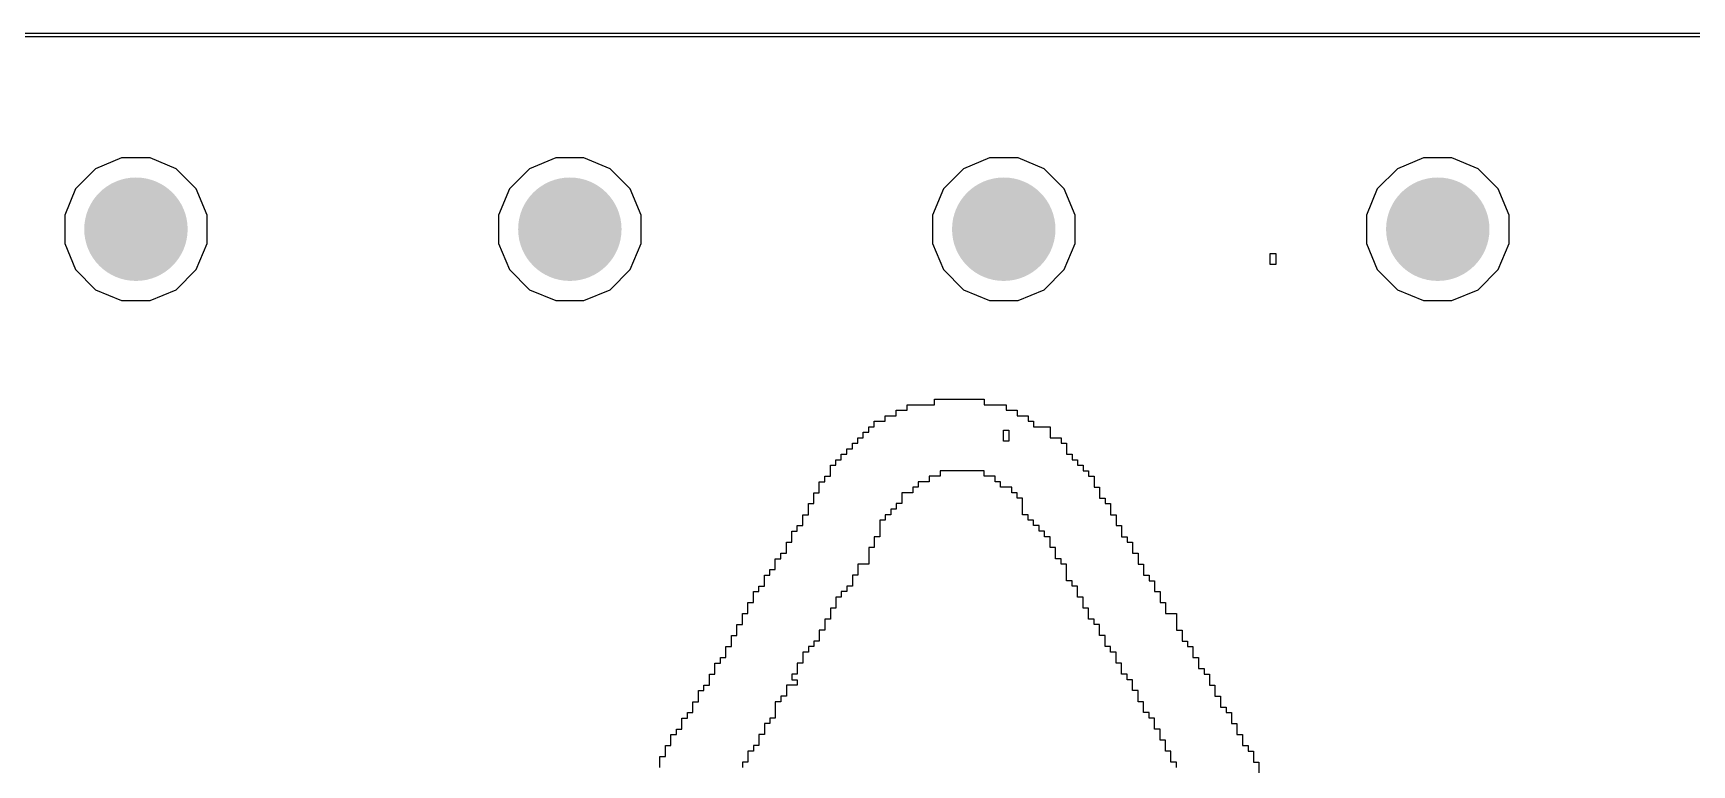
# Model space of a CAD drawing. Header units: millimetres. Extents: x -9 to 259, y -9 to 194.
# Drawn here: x 177.21 to 190.1, y 188.09 to 193.78 of the extents above; entities that cross this region are included whole.
import ezdxf

# ---------------------------------------------------------------- set-up
doc = ezdxf.new("R2010")
doc.units = ezdxf.units.MM
for name, color, linetype in [('BottomLayer', 5, 'Continuous'), ('BottomSolder', 6, 'Continuous'), ('TopLayer', 1, 'Continuous'), ('TopOverlay', 2, 'Continuous'), ('TopSolder', 216, 'Continuous'), ('ViaHoleLayer', 16, 'Continuous')]:
    doc.layers.add(name, color=color, linetype=linetype)

msp = doc.modelspace()

# ---------------------------------------------------------------- hatches: boundary and pattern name
at = {"layer": 'BottomLayer'}
h = msp.add_hatch(color=5, dxfattribs=at)
edge = h.paths.add_edge_path()
edge.add_arc((178.007, 192.253), 0.3, 0, 360)
h = msp.add_hatch(color=5, dxfattribs=at)
edge = h.paths.add_edge_path()
edge.add_arc((181.38, 192.253), 0.3, 0, 360)
h = msp.add_hatch(color=5, dxfattribs=at)
edge = h.paths.add_edge_path()
edge.add_arc((184.753, 192.253), 0.3, 0, 360)
h = msp.add_hatch(color=5, dxfattribs=at)
edge = h.paths.add_edge_path()
edge.add_arc((188.127, 192.253), 0.3, 0, 360)
at = {"layer": 'BottomSolder'}
h = msp.add_hatch(color=6, dxfattribs=at)
edge = h.paths.add_edge_path()
edge.add_arc((178.007, 192.253), 0.402, 0, 360)
h = msp.add_hatch(color=6, dxfattribs=at)
edge = h.paths.add_edge_path()
edge.add_arc((181.38, 192.253), 0.402, 0, 360)
h = msp.add_hatch(color=6, dxfattribs=at)
edge = h.paths.add_edge_path()
edge.add_arc((184.753, 192.253), 0.402, 0, 360)
h = msp.add_hatch(color=6, dxfattribs=at)
edge = h.paths.add_edge_path()
edge.add_arc((188.127, 192.253), 0.402, 0, 360)
at = {"layer": 'TopLayer'}
h = msp.add_hatch(color=1, dxfattribs=at)
edge = h.paths.add_edge_path()
edge.add_arc((178.007, 192.253), 0.3, 0, 360)
h = msp.add_hatch(color=1, dxfattribs=at)
edge = h.paths.add_edge_path()
edge.add_arc((181.38, 192.253), 0.3, 0, 360)
h = msp.add_hatch(color=1, dxfattribs=at)
edge = h.paths.add_edge_path()
edge.add_arc((184.753, 192.253), 0.3, 0, 360)
h = msp.add_hatch(color=1, dxfattribs=at)
edge = h.paths.add_edge_path()
edge.add_arc((188.127, 192.253), 0.3, 0, 360)
at = {"layer": 'TopSolder'}
h = msp.add_hatch(color=216, dxfattribs=at)
edge = h.paths.add_edge_path()
edge.add_arc((178.007, 192.253), 0.402, 0, 360)
h = msp.add_hatch(color=216, dxfattribs=at)
edge = h.paths.add_edge_path()
edge.add_arc((181.38, 192.253), 0.402, 0, 360)
h = msp.add_hatch(color=216, dxfattribs=at)
edge = h.paths.add_edge_path()
edge.add_arc((184.753, 192.253), 0.402, 0, 360)
h = msp.add_hatch(color=216, dxfattribs=at)
edge = h.paths.add_edge_path()
edge.add_arc((188.127, 192.253), 0.402, 0, 360)
at = {"layer": 'ViaHoleLayer'}
h = msp.add_hatch(color=16, dxfattribs=at)
edge = h.paths.add_edge_path()
edge.add_arc((178.007, 192.253), 0.15, 0, 360)
h = msp.add_hatch(color=16, dxfattribs=at)
edge = h.paths.add_edge_path()
edge.add_arc((181.38, 192.253), 0.15, 0, 360)
h = msp.add_hatch(color=16, dxfattribs=at)
edge = h.paths.add_edge_path()
edge.add_arc((184.753, 192.253), 0.15, 0, 360)
h = msp.add_hatch(color=16, dxfattribs=at)
edge = h.paths.add_edge_path()
edge.add_arc((188.127, 192.253), 0.15, 0, 360)

# ---------------------------------------------------------------- linework, layer by layer
at = {"layer": 'BottomLayer'}
msp.add_line((-9.271, 193.777), (258.369, 193.777), dxfattribs=at)
at = {"layer": 'TopLayer'}
for p, q in [((-9.271, 193.751), (258.369, 193.751)), ((177.896, 192.807), (177.693, 192.722)), ((178.117, 192.807), (177.896, 192.807)), ((178.32, 192.722), (178.117, 192.807)), ((181.27, 192.807), (181.066, 192.722)), ((181.49, 192.807), (181.27, 192.807)), ((181.694, 192.722), (181.49, 192.807)), ((184.643, 192.807), (184.44, 192.722)), ((184.864, 192.807), (184.643, 192.807)), ((185.067, 192.722), (184.864, 192.807)), ((188.017, 192.807), (187.813, 192.722)), ((188.237, 192.807), (188.017, 192.807)), ((188.441, 192.722), (188.237, 192.807)), ((177.693, 192.722), (177.537, 192.566)), ((178.476, 192.566), (178.32, 192.722)), ((181.066, 192.722), (180.91, 192.566)), ((181.85, 192.566), (181.694, 192.722)), ((184.44, 192.722), (184.284, 192.566)), ((185.223, 192.566), (185.067, 192.722)), ((187.813, 192.722), (187.657, 192.566)), ((188.596, 192.566), (188.441, 192.722)), ((177.537, 192.566), (177.453, 192.363)), ((178.561, 192.363), (178.476, 192.566)), ((180.91, 192.566), (180.826, 192.363)), ((181.934, 192.363), (181.85, 192.566)), ((184.284, 192.566), (184.199, 192.363)), ((185.307, 192.363), (185.223, 192.566)), ((187.657, 192.566), (187.573, 192.363)), ((188.681, 192.363), (188.596, 192.566)), ((177.453, 192.363), (177.453, 192.142)), ((178.561, 192.142), (178.561, 192.363)), ((180.826, 192.363), (180.826, 192.142)), ((181.934, 192.142), (181.934, 192.363)), ((184.199, 192.363), (184.199, 192.142)), ((185.307, 192.142), (185.307, 192.363)), ((187.573, 192.363), (187.573, 192.142)), ((188.681, 192.142), (188.681, 192.363)), ((177.453, 192.142), (177.537, 191.939)), ((178.476, 191.939), (178.561, 192.142)), ((180.826, 192.142), (180.91, 191.939)), ((181.85, 191.939), (181.934, 192.142)), ((184.199, 192.142), (184.284, 191.939)), ((185.223, 191.939), (185.307, 192.142)), ((187.573, 192.142), (187.657, 191.939)), ((188.596, 191.939), (188.681, 192.142)), ((177.537, 191.939), (177.693, 191.783)), ((178.32, 191.783), (178.476, 191.939)), ((180.91, 191.939), (181.066, 191.783)), ((181.694, 191.783), (181.85, 191.939)), ((184.284, 191.939), (184.44, 191.783)), ((185.067, 191.783), (185.223, 191.939)), ((187.657, 191.939), (187.813, 191.783)), ((188.441, 191.783), (188.596, 191.939)), ((177.693, 191.783), (177.896, 191.699)), ((178.117, 191.699), (178.32, 191.783)), ((181.066, 191.783), (181.27, 191.699)), ((181.49, 191.699), (181.694, 191.783)), ((184.44, 191.783), (184.643, 191.699)), ((184.864, 191.699), (185.067, 191.783)), ((187.813, 191.783), (188.017, 191.699)), ((188.237, 191.699), (188.441, 191.783)), ((177.896, 191.699), (178.117, 191.699)), ((181.27, 191.699), (181.49, 191.699)), ((184.643, 191.699), (184.864, 191.699)), ((188.017, 191.699), (188.237, 191.699))]:
    msp.add_line(p, q, dxfattribs=at)
at = {"layer": 'TopOverlay'}
for p, q in [((186.825, 191.979), (186.825, 192.064)), ((186.825, 192.064), (186.868, 192.064)), ((186.868, 192.064), (186.868, 192.021)), ((186.868, 192.021), (186.868, 191.979)), ((186.868, 191.979), (186.825, 191.979)), ((183.917, 190.803), (183.917, 190.846)), ((183.917, 190.846), (184.003, 190.846)), ((184.003, 190.846), (184.003, 190.889)), ((184.003, 190.889), (184.216, 190.889)), ((184.216, 190.889), (184.216, 190.931)), ((184.216, 190.931), (184.601, 190.931)), ((184.601, 190.931), (184.601, 190.889)), ((184.601, 190.889), (184.772, 190.889)), ((184.772, 190.889), (184.772, 190.846)), ((184.772, 190.846), (184.857, 190.846)), ((184.857, 190.846), (184.857, 190.803)), ((183.704, 190.675), (183.704, 190.718)), ((183.704, 190.718), (183.746, 190.718)), ((183.746, 190.718), (183.746, 190.76)), ((183.746, 190.76), (183.832, 190.76)), ((183.832, 190.76), (183.832, 190.803)), ((183.832, 190.803), (183.917, 190.803)), ((184.857, 190.803), (184.943, 190.803)), ((184.943, 190.803), (184.943, 190.76)), ((184.943, 190.76), (184.985, 190.76)), ((184.985, 190.76), (184.985, 190.718)), ((184.985, 190.718), (185.114, 190.718)), ((185.114, 190.718), (185.114, 190.632)), ((183.576, 190.547), (183.576, 190.589)), ((183.576, 190.589), (183.618, 190.589)), ((183.618, 190.589), (183.618, 190.632)), ((183.618, 190.632), (183.661, 190.632)), ((183.661, 190.632), (183.661, 190.675)), ((183.661, 190.675), (183.704, 190.675)), ((184.75, 190.606), (184.75, 190.691)), ((184.75, 190.691), (184.792, 190.691)), ((184.792, 190.606), (184.75, 190.606)), ((184.792, 190.691), (184.792, 190.649)), ((184.792, 190.649), (184.792, 190.606)), ((185.114, 190.632), (185.199, 190.632)), ((185.199, 190.632), (185.199, 190.589)), ((185.199, 190.589), (185.242, 190.589)), ((185.242, 190.589), (185.242, 190.504)), ((183.447, 190.419), (183.447, 190.461)), ((183.447, 190.461), (183.49, 190.461)), ((183.49, 190.461), (183.49, 190.504)), ((183.49, 190.504), (183.533, 190.504)), ((183.533, 190.504), (183.533, 190.547)), ((183.533, 190.547), (183.576, 190.547)), ((185.242, 190.504), (185.284, 190.504)), ((185.284, 190.504), (185.284, 190.461)), ((185.284, 190.461), (185.327, 190.461)), ((185.327, 190.461), (185.327, 190.419)), ((183.362, 190.29), (183.362, 190.333)), ((183.362, 190.333), (183.405, 190.333)), ((183.405, 190.333), (183.405, 190.419)), ((183.405, 190.419), (183.447, 190.419)), ((184.259, 190.333), (184.174, 190.333)), ((184.174, 190.333), (184.174, 190.29)), ((184.601, 190.376), (184.259, 190.376)), ((184.259, 190.376), (184.259, 190.333)), ((184.601, 190.333), (184.601, 190.376)), ((184.686, 190.333), (184.601, 190.333)), ((184.686, 190.29), (184.686, 190.333)), ((185.327, 190.419), (185.37, 190.419)), ((185.37, 190.419), (185.37, 190.376)), ((185.37, 190.376), (185.413, 190.376)), ((185.413, 190.376), (185.413, 190.333)), ((185.413, 190.333), (185.455, 190.333)), ((185.455, 190.333), (185.455, 190.248)), ((183.277, 190.12), (183.277, 190.205)), ((183.277, 190.205), (183.319, 190.205)), ((183.319, 190.205), (183.319, 190.29)), ((183.319, 190.29), (183.362, 190.29)), ((184.046, 190.205), (183.96, 190.205)), ((183.96, 190.205), (183.96, 190.12)), ((184.088, 190.248), (184.046, 190.248)), ((184.046, 190.248), (184.046, 190.205)), ((184.174, 190.29), (184.088, 190.29)), ((184.088, 190.29), (184.088, 190.248)), ((184.729, 190.29), (184.686, 190.29)), ((184.729, 190.248), (184.729, 190.29)), ((184.815, 190.248), (184.729, 190.248)), ((184.815, 190.205), (184.815, 190.248)), ((184.857, 190.205), (184.815, 190.205)), ((184.857, 190.162), (184.857, 190.205)), ((185.455, 190.248), (185.498, 190.248)), ((185.498, 190.248), (185.498, 190.162)), ((183.234, 190.034), (183.234, 190.12)), ((183.234, 190.12), (183.277, 190.12)), ((183.917, 190.077), (183.875, 190.077)), ((183.875, 190.077), (183.875, 190.034)), ((183.96, 190.12), (183.917, 190.12)), ((183.917, 190.12), (183.917, 190.077)), ((184.9, 190.162), (184.857, 190.162)), ((184.9, 190.034), (184.9, 190.162)), ((185.498, 190.162), (185.541, 190.162)), ((185.541, 190.162), (185.541, 190.12)), ((185.541, 190.12), (185.584, 190.12)), ((185.584, 190.12), (185.584, 190.034)), ((183.148, 189.906), (183.148, 189.949)), ((183.148, 189.949), (183.191, 189.949)), ((183.191, 189.949), (183.191, 190.034)), ((183.191, 190.034), (183.234, 190.034)), ((183.832, 189.991), (183.789, 189.991)), ((183.789, 189.991), (183.789, 189.863)), ((183.875, 190.034), (183.832, 190.034)), ((183.832, 190.034), (183.832, 189.991)), ((184.943, 190.034), (184.9, 190.034)), ((184.943, 189.991), (184.943, 190.034)), ((184.985, 189.991), (184.943, 189.991)), ((184.985, 189.949), (184.985, 189.991)), ((185.028, 189.949), (184.985, 189.949)), ((185.028, 189.906), (185.028, 189.949)), ((185.584, 190.034), (185.626, 190.034)), ((185.626, 190.034), (185.626, 189.949)), ((185.626, 189.949), (185.669, 189.949)), ((185.669, 189.949), (185.669, 189.863)), ((183.063, 189.735), (183.063, 189.82)), ((183.063, 189.82), (183.106, 189.82)), ((183.106, 189.82), (183.106, 189.906)), ((183.106, 189.906), (183.148, 189.906)), ((183.789, 189.863), (183.746, 189.863)), ((183.746, 189.863), (183.746, 189.778)), ((185.071, 189.906), (185.028, 189.906)), ((185.071, 189.863), (185.071, 189.906)), ((185.114, 189.863), (185.071, 189.863)), ((185.114, 189.778), (185.114, 189.863)), ((185.669, 189.863), (185.712, 189.863)), ((185.712, 189.863), (185.712, 189.82)), ((185.712, 189.82), (185.754, 189.82)), ((185.754, 189.82), (185.754, 189.735)), ((182.977, 189.607), (182.977, 189.692)), ((182.977, 189.692), (183.02, 189.692)), ((183.02, 189.692), (183.02, 189.735)), ((183.02, 189.735), (183.063, 189.735)), ((183.746, 189.778), (183.704, 189.778)), ((183.704, 189.778), (183.704, 189.65)), ((185.156, 189.778), (185.114, 189.778)), ((185.156, 189.692), (185.156, 189.778)), ((185.199, 189.692), (185.156, 189.692)), ((185.199, 189.65), (185.199, 189.692)), ((185.754, 189.735), (185.797, 189.735)), ((185.797, 189.735), (185.797, 189.65)), ((182.892, 189.479), (182.892, 189.564)), ((182.892, 189.564), (182.935, 189.564)), ((182.935, 189.564), (182.935, 189.607)), ((182.935, 189.607), (182.977, 189.607)), ((183.618, 189.564), (183.576, 189.564)), ((183.576, 189.564), (183.576, 189.479)), ((183.704, 189.65), (183.618, 189.65)), ((183.618, 189.65), (183.618, 189.564)), ((185.242, 189.65), (185.199, 189.65)), ((185.242, 189.521), (185.242, 189.65)), ((185.797, 189.65), (185.84, 189.65)), ((185.84, 189.65), (185.84, 189.564)), ((185.84, 189.564), (185.883, 189.564)), ((185.883, 189.564), (185.883, 189.521)), ((182.807, 189.351), (182.807, 189.436)), ((182.807, 189.436), (182.849, 189.436)), ((182.849, 189.436), (182.849, 189.479)), ((182.849, 189.479), (182.892, 189.479)), ((183.533, 189.436), (183.49, 189.436)), ((183.49, 189.436), (183.49, 189.393)), ((183.576, 189.479), (183.533, 189.479)), ((183.533, 189.479), (183.533, 189.436)), ((185.284, 189.521), (185.242, 189.521)), ((185.284, 189.479), (185.284, 189.521)), ((185.327, 189.479), (185.284, 189.479)), ((185.327, 189.393), (185.327, 189.479)), ((185.883, 189.521), (185.925, 189.521)), ((185.925, 189.521), (185.925, 189.436)), ((185.925, 189.436), (185.968, 189.436)), ((185.968, 189.436), (185.968, 189.351)), ((182.764, 189.265), (182.764, 189.351)), ((182.764, 189.351), (182.807, 189.351)), ((183.447, 189.308), (183.405, 189.308)), ((183.405, 189.308), (183.405, 189.222)), ((183.49, 189.393), (183.447, 189.393)), ((183.447, 189.393), (183.447, 189.308)), ((185.37, 189.393), (185.327, 189.393)), ((185.37, 189.308), (185.37, 189.393)), ((185.413, 189.308), (185.37, 189.308)), ((185.413, 189.222), (185.413, 189.308)), ((185.968, 189.351), (186.011, 189.351)), ((186.011, 189.351), (186.011, 189.265)), ((182.678, 189.094), (182.678, 189.18)), ((182.678, 189.18), (182.721, 189.18)), ((182.721, 189.18), (182.721, 189.265)), ((182.721, 189.265), (182.764, 189.265)), ((183.405, 189.222), (183.362, 189.222)), ((183.362, 189.222), (183.362, 189.137)), ((185.455, 189.222), (185.413, 189.222)), ((185.455, 189.18), (185.455, 189.222)), ((185.498, 189.18), (185.455, 189.18)), ((185.498, 189.094), (185.498, 189.18)), ((186.011, 189.265), (186.096, 189.265)), ((186.096, 189.265), (186.096, 189.137)), ((182.636, 189.009), (182.636, 189.094)), ((182.636, 189.094), (182.678, 189.094)), ((183.319, 189.051), (183.277, 189.051)), ((183.277, 189.051), (183.277, 189.009)), ((183.362, 189.137), (183.319, 189.137)), ((183.319, 189.137), (183.319, 189.051)), ((185.541, 189.094), (185.498, 189.094)), ((185.541, 189.009), (185.541, 189.094)), ((186.096, 189.137), (186.139, 189.137)), ((186.139, 189.137), (186.139, 189.051)), ((186.139, 189.051), (186.182, 189.051)), ((186.182, 189.051), (186.182, 189.009)), ((182.55, 188.881), (182.55, 188.923)), ((182.55, 188.923), (182.593, 188.923)), ((182.593, 188.923), (182.593, 189.009)), ((182.593, 189.009), (182.636, 189.009)), ((183.234, 188.966), (183.191, 188.966)), ((183.191, 188.966), (183.191, 188.881)), ((183.277, 189.009), (183.234, 189.009)), ((183.234, 189.009), (183.234, 188.966)), ((185.584, 189.009), (185.541, 189.009)), ((185.584, 188.966), (185.584, 189.009)), ((185.626, 188.966), (185.584, 188.966)), ((185.626, 188.881), (185.626, 188.966)), ((186.182, 189.009), (186.224, 189.009)), ((186.224, 189.009), (186.224, 188.923)), ((186.224, 188.923), (186.267, 188.923)), ((186.267, 188.923), (186.267, 188.838)), ((182.465, 188.71), (182.465, 188.795)), ((182.465, 188.795), (182.507, 188.795)), ((182.507, 188.795), (182.507, 188.881)), ((182.507, 188.881), (182.55, 188.881)), ((183.148, 188.795), (183.106, 188.795)), ((183.106, 188.795), (183.106, 188.752)), ((183.191, 188.881), (183.148, 188.881)), ((183.148, 188.881), (183.148, 188.795)), ((185.669, 188.881), (185.626, 188.881)), ((185.669, 188.795), (185.669, 188.881)), ((185.712, 188.795), (185.669, 188.795)), ((185.712, 188.752), (185.712, 188.795)), ((186.267, 188.838), (186.31, 188.838)), ((186.31, 188.838), (186.31, 188.795)), ((186.31, 188.795), (186.353, 188.795)), ((186.353, 188.795), (186.353, 188.71)), ((182.379, 188.581), (182.379, 188.667)), ((182.379, 188.667), (182.422, 188.667)), ((182.422, 188.667), (182.422, 188.71)), ((182.422, 188.71), (182.465, 188.71)), ((183.148, 188.71), (183.063, 188.71)), ((183.063, 188.71), (183.063, 188.624)), ((183.106, 188.752), (183.148, 188.752)), ((183.148, 188.752), (183.148, 188.71)), ((185.754, 188.752), (185.712, 188.752)), ((185.754, 188.667), (185.754, 188.752)), ((185.797, 188.667), (185.754, 188.667)), ((185.797, 188.581), (185.797, 188.667)), ((186.353, 188.71), (186.395, 188.71)), ((186.395, 188.71), (186.395, 188.624)), ((182.337, 188.496), (182.337, 188.581)), ((182.337, 188.581), (182.379, 188.581)), ((183.02, 188.581), (182.977, 188.581)), ((182.977, 188.581), (182.977, 188.453)), ((183.063, 188.624), (183.02, 188.624)), ((183.02, 188.624), (183.02, 188.581)), ((185.84, 188.581), (185.797, 188.581)), ((185.84, 188.496), (185.84, 188.581)), ((186.395, 188.624), (186.438, 188.624)), ((186.438, 188.624), (186.438, 188.539)), ((186.438, 188.539), (186.481, 188.539)), ((186.481, 188.539), (186.481, 188.496)), ((182.251, 188.368), (182.251, 188.453)), ((182.251, 188.453), (182.294, 188.453)), ((182.294, 188.453), (182.294, 188.496)), ((182.294, 188.496), (182.337, 188.496)), ((182.935, 188.411), (182.892, 188.411)), ((182.892, 188.411), (182.892, 188.325)), ((182.977, 188.453), (182.935, 188.453)), ((182.935, 188.453), (182.935, 188.411)), ((185.883, 188.496), (185.84, 188.496)), ((185.883, 188.453), (185.883, 188.496)), ((185.925, 188.453), (185.883, 188.453)), ((185.925, 188.368), (185.925, 188.453)), ((186.481, 188.496), (186.523, 188.496)), ((186.523, 188.496), (186.523, 188.411)), ((186.523, 188.411), (186.566, 188.411)), ((186.566, 188.411), (186.566, 188.325)), ((182.166, 188.24), (182.166, 188.325)), ((182.166, 188.325), (182.208, 188.325)), ((182.208, 188.325), (182.208, 188.368)), ((182.208, 188.368), (182.251, 188.368)), ((182.892, 188.325), (182.849, 188.325)), ((182.849, 188.325), (182.849, 188.24)), ((185.968, 188.368), (185.925, 188.368)), ((185.968, 188.282), (185.968, 188.368)), ((186.011, 188.282), (185.968, 188.282)), ((186.011, 188.197), (186.011, 188.282)), ((186.566, 188.325), (186.609, 188.325)), ((186.609, 188.325), (186.609, 188.24)), ((182.08, 188.069), (182.08, 188.154)), ((182.08, 188.154), (182.123, 188.154)), ((182.123, 188.154), (182.123, 188.24)), ((182.123, 188.24), (182.166, 188.24)), ((182.807, 188.197), (182.764, 188.197)), ((182.764, 188.197), (182.764, 188.112)), ((182.849, 188.24), (182.807, 188.24)), ((182.807, 188.24), (182.807, 188.197)), ((186.053, 188.197), (186.011, 188.197)), ((186.053, 188.112), (186.053, 188.197)), ((186.609, 188.24), (186.652, 188.24)), ((186.652, 188.24), (186.652, 188.197)), ((186.652, 188.197), (186.694, 188.197)), ((186.694, 188.197), (186.694, 188.112)), ((182.764, 188.112), (182.721, 188.112)), ((182.721, 188.112), (182.721, 188.069)), ((186.096, 188.112), (186.053, 188.112)), ((186.096, 188.069), (186.096, 188.112)), ((186.694, 188.112), (186.737, 188.112)), ((186.737, 188.112), (186.737, 188.026))]:
    msp.add_line(p, q, dxfattribs=at)

doc.saveas('drawing.dxf')
